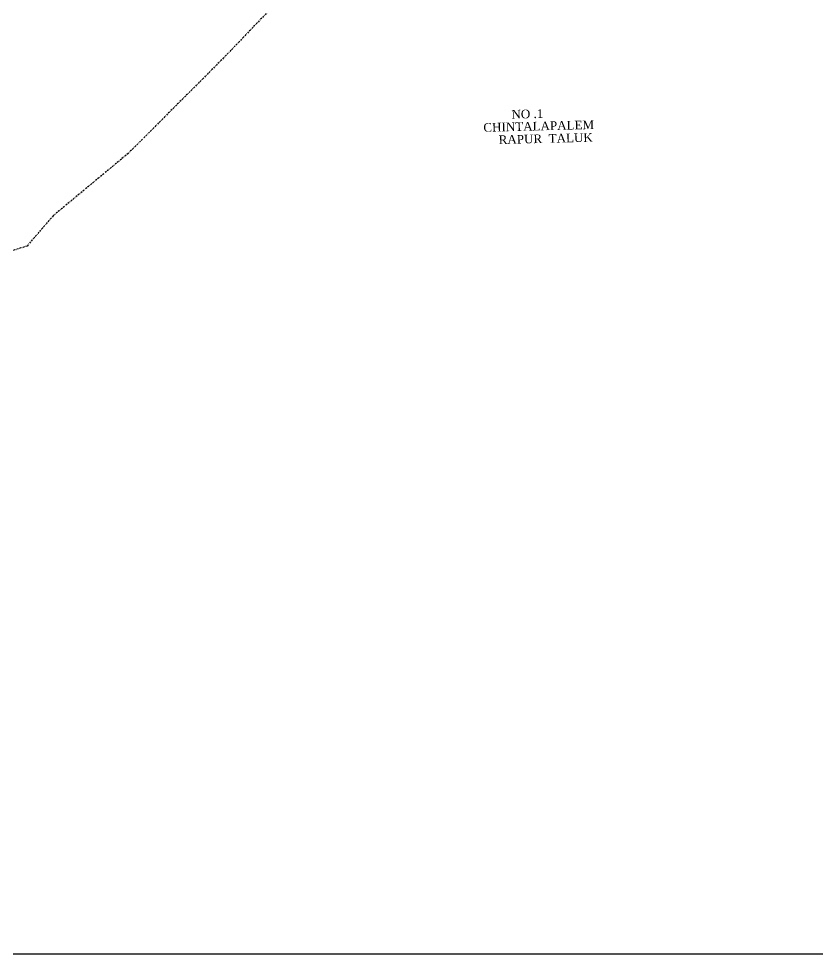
# Model space of a CAD drawing. Header units: inches. Extents: x -13 to 973, y -13 to 640.
# Drawn here: x 317 to 548.4, y -12.9 to 258.1 of the extents above; entities that cross this region are included whole.
import ezdxf

# ---------------------------------------------------------------- set-up
doc = ezdxf.new("R2010")
doc.units = ezdxf.units.IN
doc.header["$MEASUREMENT"] = 0
doc.linetypes.add('BORDER', pattern=[1.75, 0.5, -0.25, 0.5, -0.25, 0, -0.25])
doc.layers.add('SURVEY_NO', color=7, linetype='Continuous')
doc.layers.add('VILL_BOUNDARY', color=6, linetype='BORDER', lineweight=30)
doc.styles.get("Standard").update_dxf_attribs({"font": 'TIMES.TTF'})

msp = doc.modelspace()

# ---------------------------------------------------------------- linework, layer by layer
at = {"lineweight": 30}
msp.add_lwpolyline([(-12.55, 638.35), (972.77, 638.35), (972.77, -12.89), (-12.55, -12.89)], close=True, dxfattribs=at)
at = {"layer": 'VILL_BOUNDARY'}
msp.add_lwpolyline([(394.38, 265.48), (376.39, 246.72), (348.74, 219.06), (326.98, 200.98), (319.41, 192.23), (297.19, 185.09)], dxfattribs=at)
msp.add_lwpolyline([(394.38, 265.48), (376.39, 246.72), (348.74, 219.06), (326.98, 200.98), (319.41, 192.23), (297.19, 185.09)], dxfattribs=at)

# ---------------------------------------------------------------- texts
at = {"layer": 'SURVEY_NO'}
for s, p in [('NO .1', (459.82, 229.12)), ('CHINTALAPALEM', (451.69, 225.31)), ('RAPUR  TALUK', (456.13, 221.75))]:
    msp.add_text(s, height=2.5, rotation=1.4953, dxfattribs=at).set_placement(p)

doc.saveas('drawing.dxf')
